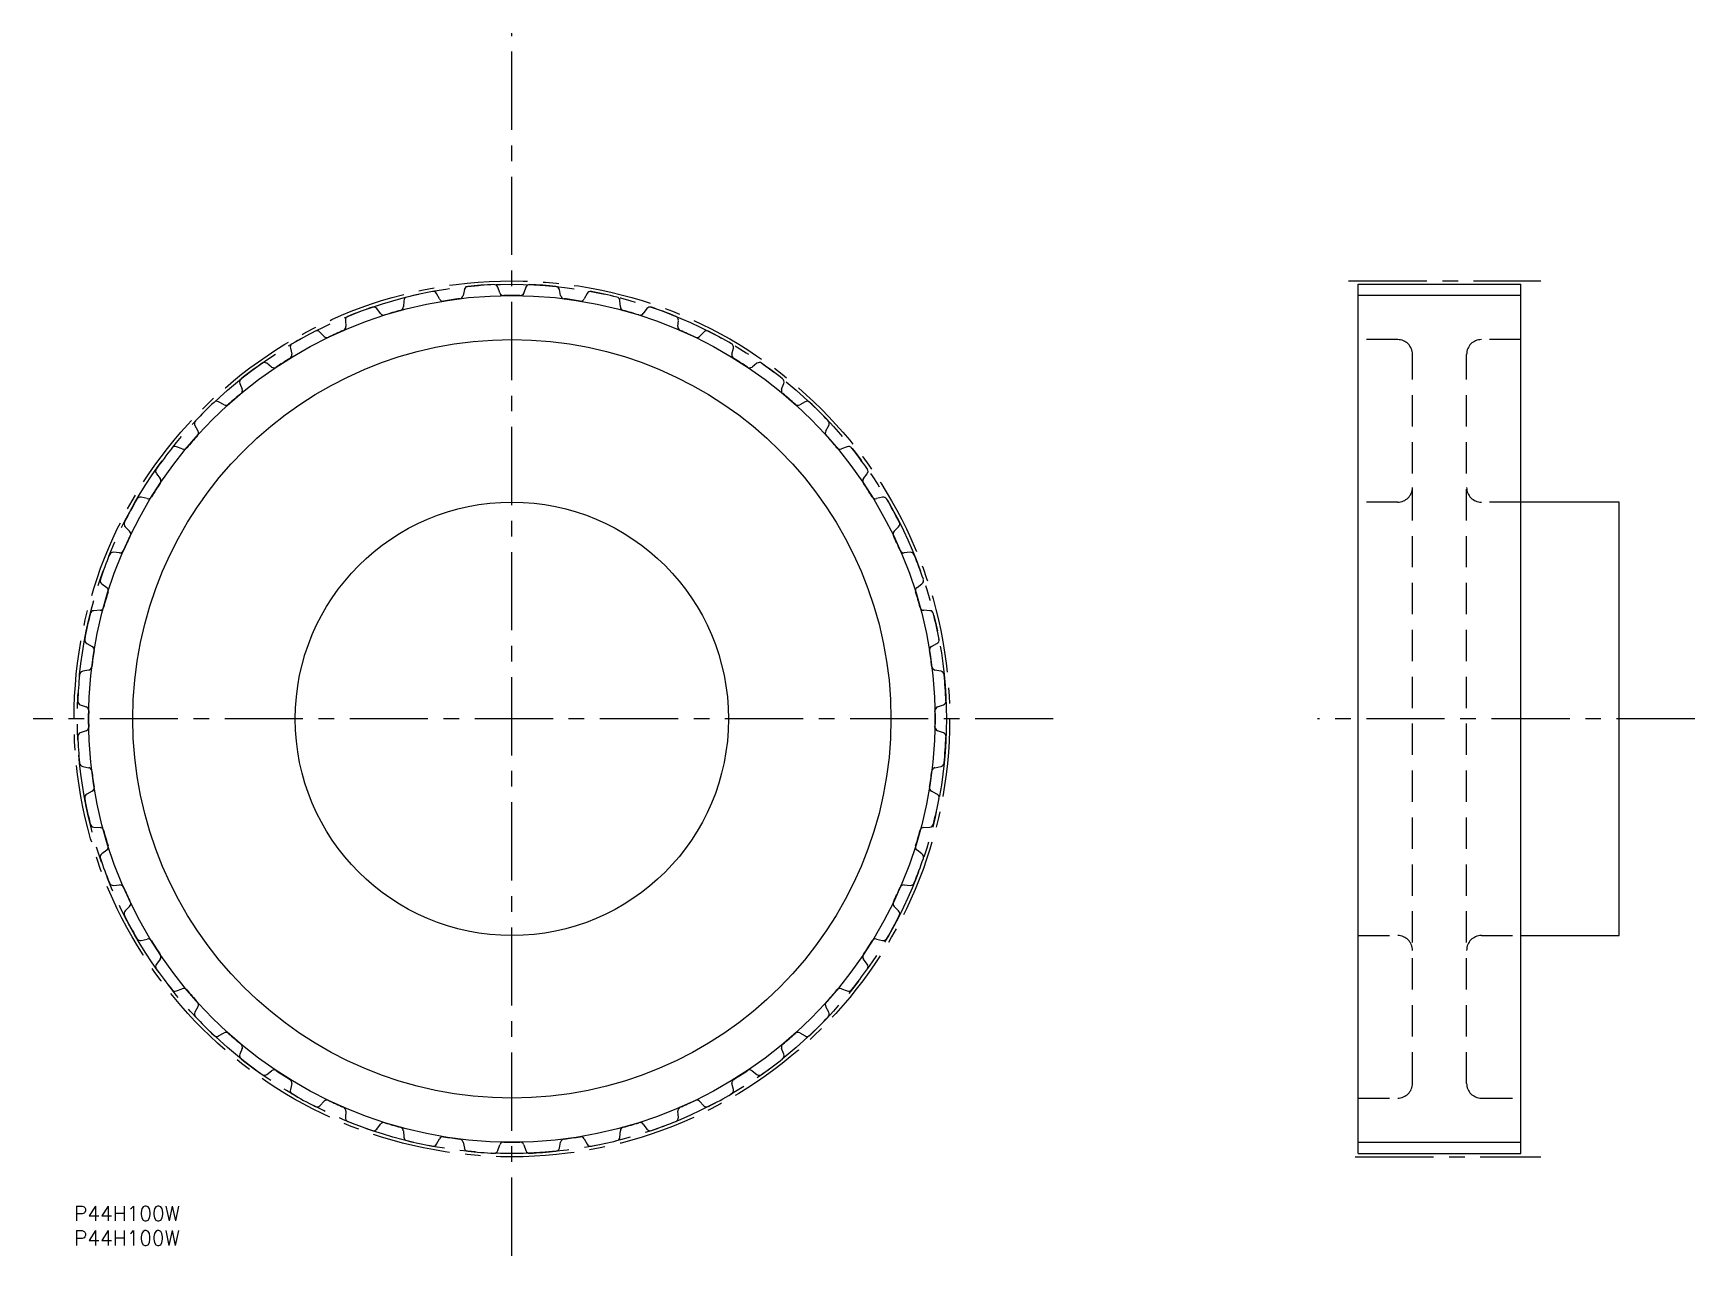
# Model space of a CAD drawing. Extents: x -8 to 329, y -10 to 238.
import ezdxf

# ---------------------------------------------------------------- set-up
doc = ezdxf.new("R2010")
doc.units = 0
doc.header["$LTSCALE"] = 0.5
for name, pattern in [('CENTER', [50.8, 31.75, -6.35, 6.35, -6.35]), ('DASHED', [19.05, 12.7, -6.35]), ('PHANTOM', [63.5, 31.75, -6.35, 6.35, -6.35, 6.35, -6.35])]:
    doc.linetypes.add(name, pattern=pattern)
for name, color, linetype in [('MSM_CENTER', 1, 'CENTER'), ('MSM_CONTINUOUS', 7, 'CONTINUOUS'), ('MSM_DASHED', 4, 'DASHED'), ('MSM_IMAGINARY', 6, 'PHANTOM'), ('MSM_NARROW', 5, 'CONTINUOUS'), ('MSM_PART_NUMBER', 7, 'CONTINUOUS')]:
    doc.layers.add(name, color=color, linetype=linetype)
doc.styles.get("Standard").update_dxf_attribs({"font": 'txt.shx', "height": 3, "bigfont": 'bigfont.shx'})

msp = doc.modelspace()

# ---------------------------------------------------------------- linework, layer by layer
at = {"layer": 'MSM_CENTER'}
for p, q in [((88.92, -10.09), (88.92, 238.12)), ((258.87, 187.84), (297.91, 187.84)), ((198.88, 98.92), (-8.29, 98.92)), ((329.18, 98.92), (252.58, 98.92)), ((260.22, 10), (297.91, 10))]:
    msp.add_line(p, q, dxfattribs=at)
msp.add_circle((88.92, 98.92), 88.92, dxfattribs=at)
at = {"layer": 'MSM_CONTINUOUS'}
for p, q in [((79.27, 186.08), (79.01, 184.85)), ((86.5, 185.39), (86.07, 186.57)), ((91.77, 186.57), (91.34, 185.39)), ((98.83, 184.85), (98.57, 186.08)), ((260.84, 10.67), (260.84, 187.17)), ((260.84, 187.17), (293.84, 187.17)), ((293.84, 10.67), (293.84, 187.17)), ((66.96, 183.82), (66.88, 182.57)), ((74.22, 184.17), (73.62, 185.27)), ((104.22, 185.27), (103.62, 184.17)), ((110.96, 182.57), (110.88, 183.82)), ((55.1, 179.83), (55.2, 178.58)), ((62.24, 181.21), (61.49, 182.22)), ((116.35, 182.22), (115.6, 181.21)), ((122.64, 178.58), (122.74, 179.83)), ((50.8, 176.57), (49.92, 177.46)), ((127.92, 177.46), (127.04, 176.57)), ((43.93, 174.2), (44.21, 172.97)), ((133.63, 172.97), (133.91, 174.2)), ((40.13, 170.35), (39.14, 171.11)), ((138.7, 171.11), (137.71, 170.35)), ((33.68, 167.03), (34.12, 165.86)), ((143.72, 165.86), (144.16, 167.03)), ((30.46, 162.68), (29.37, 163.29)), ((148.47, 163.29), (147.38, 162.68)), ((24.55, 158.47), (25.16, 157.38)), ((152.68, 157.38), (153.29, 158.47)), ((21.98, 153.72), (20.81, 154.16)), ((157.03, 154.16), (155.86, 153.72)), ((16.73, 148.7), (17.49, 147.71)), ((160.35, 147.71), (161.11, 148.7)), ((14.87, 143.63), (13.64, 143.91)), ((164.2, 143.91), (162.97, 143.63)), ((313.84, 142.92), (293.84, 142.92)), ((313.84, 54.92), (313.84, 142.92)), ((10.38, 137.92), (11.27, 137.04)), ((166.57, 137.04), (167.46, 137.92)), ((9.26, 132.64), (8.01, 132.74)), ((169.83, 132.74), (168.58, 132.64)), ((5.62, 126.35), (6.63, 125.6)), ((171.21, 125.6), (172.22, 126.35)), ((5.27, 120.96), (4.02, 120.88)), ((173.82, 120.88), (172.57, 120.96)), ((2.57, 114.22), (3.67, 113.62)), ((174.17, 113.62), (175.27, 114.22)), ((2.99, 108.83), (1.76, 108.57)), ((176.08, 108.57), (174.85, 108.83)), ((1.27, 101.77), (2.45, 101.34)), ((175.39, 101.34), (176.57, 101.77)), ((2.45, 96.5), (1.27, 96.07)), ((176.57, 96.07), (175.39, 96.5)), ((1.76, 89.27), (2.99, 89.01)), ((174.85, 89.01), (176.08, 89.27)), ((3.67, 84.22), (2.57, 83.62)), ((175.27, 83.62), (174.17, 84.22)), ((4.02, 76.96), (5.27, 76.88)), ((172.57, 76.88), (173.82, 76.96)), ((6.63, 72.24), (5.62, 71.49)), ((172.22, 71.49), (171.21, 72.24)), ((8.01, 65.1), (9.26, 65.2)), ((168.58, 65.2), (169.83, 65.1)), ((11.27, 60.8), (10.38, 59.92)), ((167.46, 59.92), (166.57, 60.8)), ((13.64, 53.93), (14.87, 54.21)), ((162.97, 54.21), (164.2, 53.93)), ((293.84, 54.92), (313.84, 54.92)), ((17.49, 50.13), (16.73, 49.14)), ((161.11, 49.14), (160.35, 50.13)), ((20.81, 43.68), (21.98, 44.12)), ((155.86, 44.12), (157.03, 43.68)), ((25.16, 40.46), (24.55, 39.37)), ((153.29, 39.37), (152.68, 40.46)), ((29.37, 34.55), (30.46, 35.16)), ((147.38, 35.16), (148.47, 34.55)), ((34.12, 31.98), (33.68, 30.81)), ((144.16, 30.81), (143.72, 31.98)), ((39.14, 26.73), (40.13, 27.49)), ((137.71, 27.49), (138.7, 26.73)), ((44.21, 24.87), (43.93, 23.64)), ((133.91, 23.64), (133.63, 24.87)), ((49.92, 20.38), (50.8, 21.27)), ((127.04, 21.27), (127.92, 20.38)), ((55.2, 19.26), (55.1, 18.01)), ((122.74, 18.01), (122.64, 19.26)), ((61.49, 15.62), (62.24, 16.63)), ((66.88, 15.27), (66.96, 14.02)), ((73.62, 12.57), (74.22, 13.67)), ((103.62, 13.67), (104.22, 12.57)), ((110.88, 14.02), (110.96, 15.27)), ((115.6, 16.63), (116.35, 15.62)), ((79.01, 12.99), (79.27, 11.76)), ((86.07, 11.27), (86.5, 12.45)), ((91.34, 12.45), (91.77, 11.27)), ((98.57, 11.76), (98.83, 12.99)), ((260.84, 10.67), (293.84, 10.67))]:
    msp.add_line(p, q, dxfattribs=at)
for radius in [77, 44]:
    msp.add_circle((88.92, 98.92), radius, dxfattribs=at)
for centre, radius, start, end in [((88.92, 98.92), 88.25, 100.5425, 104.0029), ((72.92, 184.89), 0.8, 28.1818, 100.5425), ((80.05, 185.92), 0.8, 95.8211, 168.1818), ((88.92, 98.92), 88.25, 92.3607, 95.8211), ((85.32, 186.3), 0.8, 20, 92.3607), ((92.52, 186.3), 0.8, 87.6393, 160), ((88.92, 98.92), 88.25, 84.1789, 87.6393), ((97.79, 185.92), 0.8, 11.8182, 84.1789), ((104.92, 184.89), 0.8, 79.4575, 151.8182), ((88.92, 98.92), 88.25, 75.9971, 79.4575), ((88.92, 98.92), 88.25, 108.7244, 112.1847), ((60.85, 181.74), 0.8, 36.3636, 108.7244), ((66.08, 182.62), 0.8, 285.261, 356.3636), ((67.76, 183.77), 0.8, 104.0029, 176.3636), ((74.92, 184.54), 0.8, 208.1818, 279.2844), ((88.92, 98.92), 85.96, 97.0792, 99.2844), ((78.23, 185.02), 0.8, 277.0792, 348.1818), ((87.25, 185.66), 0.8, 200, 271.1026), ((88.92, 98.92), 85.96, 88.8974, 91.1026), ((90.59, 185.66), 0.8, 268.8974, 340), ((99.61, 185.02), 0.8, 191.8182, 262.9208), ((88.92, 98.92), 85.96, 80.7156, 82.9208), ((102.92, 184.54), 0.8, 260.7156, 331.8182), ((110.08, 183.77), 0.8, 3.6364, 75.9971), ((111.76, 182.62), 0.8, 183.6364, 254.7389), ((116.99, 181.74), 0.8, 71.2756, 143.6364), ((88.92, 98.92), 88.25, 67.8153, 71.2756), ((55.9, 179.9), 0.8, 112.1847, 184.5455), ((62.88, 181.68), 0.8, 216.3636, 287.4662), ((88.92, 98.92), 85.96, 105.2611, 107.4662), ((88.92, 98.92), 85.96, 72.5338, 74.7389), ((114.96, 181.68), 0.8, 252.5338, 323.6364), ((121.94, 179.9), 0.8, 355.4545, 67.8153), ((88.92, 98.92), 88.25, 116.9062, 120.3666), ((49.35, 176.9), 0.8, 44.5455, 116.9062), ((51.37, 177.13), 0.8, 224.5455, 295.648), ((88.92, 98.92), 85.96, 113.4429, 115.648), ((54.4, 178.52), 0.8, 293.4429, 4.5455), ((123.44, 178.52), 0.8, 175.4545, 246.5571), ((88.92, 98.92), 85.96, 64.352, 66.5571), ((126.47, 177.13), 0.8, 244.352, 315.4545), ((128.49, 176.9), 0.8, 63.0938, 135.4545), ((88.92, 98.92), 88.25, 59.6334, 63.0938), ((88.92, 98.92), 85.96, 121.6247, 123.8298), ((43.43, 172.8), 0.8, 301.6247, 12.7273), ((44.71, 174.37), 0.8, 120.3666, 192.7273), ((133.13, 174.37), 0.8, 347.2727, 59.6334), ((134.41, 172.8), 0.8, 167.2727, 238.3753), ((88.92, 98.92), 85.96, 56.1702, 58.3753), ((88.92, 98.92), 88.25, 125.088, 128.5484), ((38.65, 170.48), 0.8, 52.7273, 125.088), ((40.62, 170.99), 0.8, 232.7273, 303.8298), ((137.22, 170.99), 0.8, 236.1701, 307.2727), ((139.19, 170.48), 0.8, 54.912, 127.2727), ((88.92, 98.92), 88.25, 51.4516, 54.912), ((34.42, 167.31), 0.8, 128.5484, 200.9091), ((33.38, 165.57), 0.8, 309.8065, 20.9091), ((144.46, 165.57), 0.8, 159.0909, 230.1935), ((143.42, 167.31), 0.8, 339.0909, 51.4516), ((88.92, 98.92), 88.25, 133.2698, 136.7302), ((28.98, 162.6), 0.8, 60.9091, 133.2698), ((30.85, 163.38), 0.8, 240.9091, 312.0117), ((88.92, 98.92), 85.96, 129.8065, 132.0117), ((88.92, 98.92), 85.96, 47.9883, 50.1935), ((146.99, 163.38), 0.8, 227.9883, 299.0909), ((148.86, 162.6), 0.8, 46.7302, 119.0909), ((88.92, 98.92), 88.25, 43.2698, 46.7302), ((25.24, 158.86), 0.8, 136.7302, 209.0909), ((152.6, 158.86), 0.8, 330.9091, 43.2698), ((88.92, 98.92), 85.96, 137.9883, 140.1935), ((24.46, 156.99), 0.8, 317.9883, 29.0909), ((153.38, 156.99), 0.8, 150.9091, 222.0117), ((88.92, 98.92), 85.96, 39.8065, 42.0117), ((88.92, 98.92), 88.25, 141.4516, 144.912), ((20.53, 153.42), 0.8, 69.0909, 141.4516), ((22.27, 154.46), 0.8, 249.0909, 320.1935), ((155.57, 154.46), 0.8, 219.8065, 290.9091), ((157.31, 153.42), 0.8, 38.5484, 110.9091), ((88.92, 98.92), 88.25, 35.088, 38.5484), ((17.36, 149.19), 0.8, 144.912, 217.2727), ((160.48, 149.19), 0.8, 322.7273, 35.088), ((88.92, 98.92), 85.96, 146.1702, 148.3753), ((16.85, 147.22), 0.8, 326.1701, 37.2727), ((160.99, 147.22), 0.8, 142.7273, 213.8298), ((88.92, 98.92), 85.96, 31.6247, 33.8298), ((88.92, 98.92), 88.25, 149.6334, 153.0938), ((13.47, 143.13), 0.8, 77.2727, 149.6334), ((15.04, 144.41), 0.8, 257.2727, 328.3753), ((162.8, 144.41), 0.8, 211.6247, 282.7273), ((164.37, 143.13), 0.8, 30.3666, 102.7273), ((88.92, 98.92), 88.25, 26.9062, 30.3666), ((10.94, 138.49), 0.8, 153.0938, 225.4545), ((166.9, 138.49), 0.8, 314.5455, 26.9062), ((88.92, 98.92), 85.96, 154.352, 156.5571), ((10.71, 136.47), 0.8, 334.352, 45.4545), ((167.13, 136.47), 0.8, 134.5455, 205.648), ((88.92, 98.92), 85.96, 23.4429, 25.648), ((88.92, 98.92), 88.25, 157.8153, 161.2756), ((7.94, 131.94), 0.8, 85.4545, 157.8153), ((9.32, 133.44), 0.8, 265.4545, 336.5571), ((168.52, 133.44), 0.8, 203.4429, 274.5455), ((169.9, 131.94), 0.8, 22.1847, 94.5455), ((88.92, 98.92), 88.25, 18.7244, 22.1847), ((6.1, 126.99), 0.8, 161.2756, 233.6364), ((6.16, 124.96), 0.8, 342.5338, 53.6364), ((171.68, 124.96), 0.8, 126.3636, 197.4662), ((171.74, 126.99), 0.8, 306.3636, 18.7244), ((5.22, 121.76), 0.8, 273.6364, 344.7389), ((88.92, 98.92), 85.96, 162.5338, 164.7389), ((88.92, 98.92), 85.96, 15.2611, 17.4662), ((172.62, 121.76), 0.8, 195.261, 266.3636), ((88.92, 98.92), 88.25, 165.9971, 169.4575), ((4.07, 120.08), 0.8, 93.6364, 165.9971), ((173.77, 120.08), 0.8, 14.0029, 86.3636), ((88.92, 98.92), 88.25, 10.5425, 14.0029), ((2.95, 114.92), 0.8, 169.4575, 241.8182), ((174.89, 114.92), 0.8, 298.1818, 10.5425), ((88.92, 98.92), 85.96, 170.7156, 172.9208), ((3.3, 112.92), 0.8, 350.7156, 61.8182), ((174.54, 112.92), 0.8, 118.1818, 189.2844), ((88.92, 98.92), 85.96, 7.0792, 9.2844), ((1.92, 107.79), 0.8, 101.8182, 174.1789), ((2.82, 109.61), 0.8, 281.8182, 352.9208), ((175.02, 109.61), 0.8, 187.0792, 258.1818), ((175.92, 107.79), 0.8, 5.8211, 78.1818), ((88.92, 98.92), 88.25, 174.1789, 177.6393), ((88.92, 98.92), 88.25, 2.3607, 5.8211), ((1.54, 102.52), 0.8, 177.6393, 250), ((2.18, 100.59), 0.8, 358.8974, 70), ((175.66, 100.59), 0.8, 110, 181.1026), ((176.3, 102.52), 0.8, 290, 2.3607), ((88.92, 98.92), 85.96, 178.8974, 181.1026), ((88.92, 98.92), 85.96, 358.8974, 1.1026), ((1.54, 95.32), 0.8, 110, 182.3607), ((88.92, 98.92), 88.25, 182.3607, 185.8211), ((2.18, 97.25), 0.8, 290, 1.1026), ((175.66, 97.25), 0.8, 178.8974, 250), ((176.3, 95.32), 0.8, 357.6393, 70), ((88.92, 98.92), 88.25, 354.1789, 357.6393), ((1.92, 90.05), 0.8, 185.8211, 258.1818), ((2.82, 88.23), 0.8, 7.0792, 78.1818), ((88.92, 98.92), 85.96, 187.0792, 189.2844), ((88.92, 98.92), 85.96, 350.7156, 352.9208), ((175.02, 88.23), 0.8, 101.8182, 172.9208), ((175.92, 90.05), 0.8, 281.8182, 354.1789), ((3.3, 84.92), 0.8, 298.1818, 9.2844), ((174.54, 84.92), 0.8, 170.7156, 241.8182), ((2.95, 82.92), 0.8, 118.1818, 190.5425), ((88.92, 98.92), 88.25, 190.5425, 194.0029), ((88.92, 98.92), 88.25, 345.9971, 349.4575), ((174.89, 82.92), 0.8, 349.4575, 61.8182), ((4.07, 77.76), 0.8, 194.0029, 266.3636), ((5.22, 76.08), 0.8, 15.261, 86.3636), ((88.92, 98.92), 85.96, 195.2611, 197.4662), ((88.92, 98.92), 85.96, 342.5338, 344.7389), ((172.62, 76.08), 0.8, 93.6364, 164.7389), ((173.77, 77.76), 0.8, 273.6364, 345.9971), ((6.1, 70.85), 0.8, 126.3636, 198.7244), ((6.16, 72.88), 0.8, 306.3636, 17.4662), ((171.68, 72.88), 0.8, 162.5338, 233.6364), ((171.74, 70.85), 0.8, 341.2756, 53.6364), ((88.92, 98.92), 88.25, 198.7244, 202.1847), ((88.92, 98.92), 88.25, 337.8153, 341.2756), ((7.94, 65.9), 0.8, 202.1847, 274.5455), ((9.32, 64.4), 0.8, 23.4429, 94.5455), ((88.92, 98.92), 85.96, 203.4429, 205.648), ((88.92, 98.92), 85.96, 334.352, 336.5571), ((168.52, 64.4), 0.8, 85.4545, 156.5571), ((169.9, 65.9), 0.8, 265.4545, 337.8153), ((10.71, 61.37), 0.8, 314.5455, 25.648), ((167.13, 61.37), 0.8, 154.352, 225.4545), ((10.94, 59.35), 0.8, 134.5455, 206.9062), ((88.92, 98.92), 88.25, 206.9062, 210.3666), ((88.92, 98.92), 88.25, 329.6334, 333.0938), ((166.9, 59.35), 0.8, 333.0938, 45.4545), ((13.47, 54.71), 0.8, 210.3666, 282.7273), ((15.04, 53.43), 0.8, 31.6247, 102.7273), ((162.8, 53.43), 0.8, 77.2727, 148.3753), ((164.37, 54.71), 0.8, 257.2727, 329.6334), ((88.92, 98.92), 85.96, 211.6247, 213.8298), ((16.85, 50.62), 0.8, 322.7273, 33.8298), ((160.99, 50.62), 0.8, 146.1701, 217.2727), ((88.92, 98.92), 85.96, 326.1702, 328.3753), ((17.36, 48.65), 0.8, 142.7273, 215.088), ((88.92, 98.92), 88.25, 215.088, 218.5484), ((88.92, 98.92), 88.25, 321.4516, 324.912), ((160.48, 48.65), 0.8, 324.912, 37.2727), ((20.53, 44.42), 0.8, 218.5484, 290.9091), ((22.27, 43.38), 0.8, 39.8065, 110.9091), ((88.92, 98.92), 85.96, 219.8065, 222.0117), ((88.92, 98.92), 85.96, 317.9883, 320.1935), ((155.57, 43.38), 0.8, 69.0909, 140.1935), ((157.31, 44.42), 0.8, 249.0909, 321.4516), ((24.46, 40.85), 0.8, 330.9091, 42.0117), ((153.38, 40.85), 0.8, 137.9883, 209.0909), ((25.24, 38.98), 0.8, 150.9091, 223.2698), ((88.92, 98.92), 88.25, 223.2698, 226.7302), ((88.92, 98.92), 88.25, 313.2698, 316.7302), ((152.6, 38.98), 0.8, 316.7302, 29.0909), ((28.98, 35.24), 0.8, 226.7302, 299.0909), ((30.85, 34.46), 0.8, 47.9883, 119.0909), ((88.92, 98.92), 85.96, 227.9883, 230.1935), ((88.92, 98.92), 85.96, 309.8065, 312.0117), ((146.99, 34.46), 0.8, 60.9091, 132.0117), ((148.86, 35.24), 0.8, 240.9091, 313.2698), ((34.42, 30.53), 0.8, 159.0909, 231.4516), ((33.38, 32.27), 0.8, 339.0909, 50.1935), ((144.46, 32.27), 0.8, 129.8065, 200.9091), ((143.42, 30.53), 0.8, 308.5484, 20.9091), ((88.92, 98.92), 88.25, 231.4516, 234.912), ((40.62, 26.85), 0.8, 56.1701, 127.2727), ((88.92, 98.92), 85.96, 236.1702, 238.3753), ((88.92, 98.92), 85.96, 301.6247, 303.8298), ((137.22, 26.85), 0.8, 52.7273, 123.8298), ((88.92, 98.92), 88.25, 305.088, 308.5484), ((38.65, 27.36), 0.8, 234.912, 307.2727), ((43.43, 25.04), 0.8, 347.2727, 58.3753), ((44.71, 23.47), 0.8, 167.2727, 239.6334), ((133.13, 23.47), 0.8, 300.3666, 12.7273), ((134.41, 25.04), 0.8, 121.6247, 192.7273), ((139.19, 27.36), 0.8, 232.7273, 305.088), ((88.92, 98.92), 88.25, 239.6334, 243.0938), ((49.35, 20.94), 0.8, 243.0938, 315.4545), ((51.37, 20.71), 0.8, 64.352, 135.4545), ((88.92, 98.92), 85.96, 244.352, 246.5571), ((88.92, 98.92), 85.96, 293.4429, 295.648), ((126.47, 20.71), 0.8, 44.5455, 115.648), ((128.49, 20.94), 0.8, 224.5455, 296.9062), ((88.92, 98.92), 88.25, 296.9062, 300.3666), ((54.4, 19.32), 0.8, 355.4545, 66.5571), ((55.9, 17.94), 0.8, 175.4545, 247.8153), ((88.92, 98.92), 88.25, 247.8153, 251.2756), ((62.88, 16.16), 0.8, 72.5338, 143.6364), ((88.92, 98.92), 85.96, 252.5338, 254.7389), ((88.92, 98.92), 85.96, 285.2611, 287.4662), ((114.96, 16.16), 0.8, 36.3636, 107.4662), ((88.92, 98.92), 88.25, 288.7244, 292.1847), ((121.94, 17.94), 0.8, 292.1847, 4.5455), ((123.44, 19.32), 0.8, 113.4429, 184.5455), ((60.85, 16.1), 0.8, 251.2756, 323.6364), ((66.08, 15.22), 0.8, 3.6364, 74.7389), ((67.76, 14.07), 0.8, 183.6364, 255.9971), ((74.92, 13.3), 0.8, 80.7156, 151.8182), ((88.92, 98.92), 85.96, 260.7156, 262.9208), ((78.23, 12.82), 0.8, 11.8182, 82.9208), ((99.61, 12.82), 0.8, 97.0792, 168.1818), ((88.92, 98.92), 85.96, 277.0792, 279.2844), ((102.92, 13.3), 0.8, 28.1818, 99.2844), ((110.08, 14.07), 0.8, 284.0029, 356.3636), ((111.76, 15.22), 0.8, 105.261, 176.3636), ((116.99, 16.1), 0.8, 216.3636, 288.7244), ((88.92, 98.92), 88.25, 255.9971, 259.4575), ((72.92, 12.95), 0.8, 259.4575, 331.8182), ((80.05, 11.92), 0.8, 191.8182, 264.1789), ((88.92, 98.92), 88.25, 264.1789, 267.6393), ((85.32, 11.54), 0.8, 267.6393, 340), ((87.25, 12.18), 0.8, 88.8974, 160), ((88.92, 98.92), 85.96, 268.8974, 271.1026), ((90.59, 12.18), 0.8, 20, 91.1026), ((92.52, 11.54), 0.8, 200, 272.3607), ((88.92, 98.92), 88.25, 272.3607, 275.8211), ((97.79, 11.92), 0.8, 275.8211, 348.1818), ((104.92, 12.95), 0.8, 208.1818, 280.5425), ((88.92, 98.92), 88.25, 280.5425, 284.0029)]:
    msp.add_arc(centre, radius, start, end, dxfattribs=at)
at = {"layer": 'MSM_DASHED'}
for p, q in [((268.84, 175.92), (260.84, 175.92)), ((293.84, 175.92), (285.84, 175.92)), ((271.84, 24.92), (271.84, 172.92)), ((282.84, 24.92), (282.84, 172.92)), ((268.84, 142.92), (260.84, 142.92)), ((293.84, 142.92), (285.84, 142.92)), ((260.84, 54.92), (268.84, 54.92)), ((285.84, 54.92), (293.84, 54.92)), ((260.84, 21.92), (268.84, 21.92)), ((285.84, 21.92), (293.84, 21.92))]:
    msp.add_line(p, q, dxfattribs=at)
for centre, start, end in [((268.84, 172.92), 0, 90), ((285.84, 172.92), 90, 180), ((268.84, 145.92), 270, 0), ((285.84, 145.92), 180, 270), ((268.84, 51.92), 0, 90), ((285.84, 51.92), 90, 180), ((268.84, 24.92), 270, 0), ((285.84, 24.92), 180, 270)]:
    msp.add_arc(centre, 3, start, end, dxfattribs=at)
at = {"layer": 'MSM_IMAGINARY'}
msp.add_circle((88.92, 98.92), 88.25, dxfattribs=at)
at = {"layer": 'MSM_NARROW'}
for p, q in [((86.5, 185.39), (86.7, 184.85)), ((91.34, 185.39), (91.14, 184.85)), ((293.84, 184.88), (260.84, 184.88)), ((260.84, 12.96), (293.84, 12.96))]:
    msp.add_line(p, q, dxfattribs=at)
msp.add_circle((88.92, 98.92), 85.96, dxfattribs=at)

# ---------------------------------------------------------------- texts
at = {"layer": 'MSM_PART_NUMBER'}
for s, p in [('P44H100W ', (0, -2.99)), ('P44H100W', (-0.01, -7.99))]:
    msp.add_text(s, height=3, dxfattribs=at).set_placement(p)

doc.saveas('drawing.dxf')
